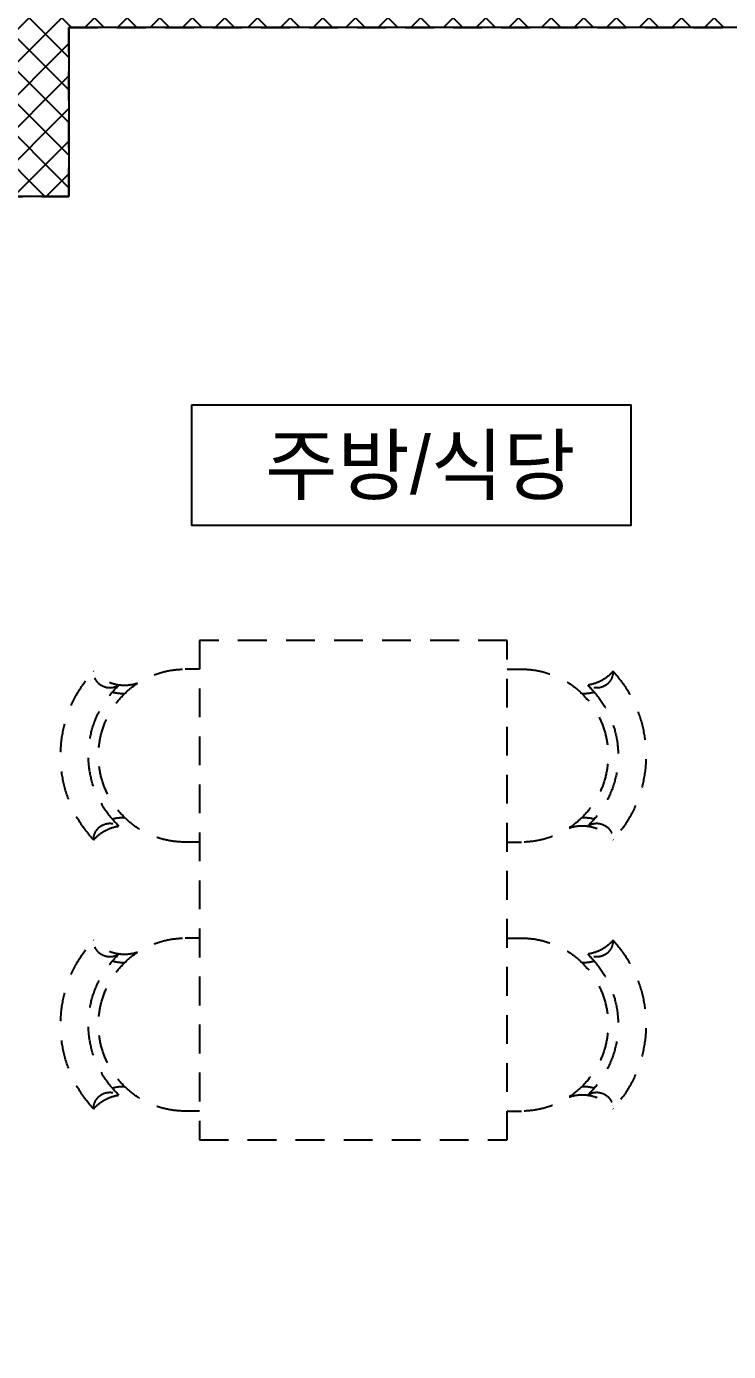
# Model space of a CAD drawing. Header units: millimetres. Extents: x -24416 to 92204, y -190080 to 23760.
# Drawn here: x 10133 to 11959, y -144708 to -141260 of the extents above; entities that cross this region are included whole.
import ezdxf
from ezdxf.enums import TextEntityAlignment as Align

# ---------------------------------------------------------------- set-up
doc = ezdxf.new("R2010")
doc.units = ezdxf.units.MM
doc.header["$LTSCALE"] = 50
for name, pattern in [('AUDIT_D_220706163347-0', [0]), ('CEN', [62, 60, -1, 0, -1]), ('HD', [2.5, 1.5, -1]), ('HID', [2.5, 1.5, -1])]:
    doc.linetypes.add(name, pattern=pattern)
doc.layers.add('AA-CEN', color=1, linetype='CEN', plot=False)
for name, color, linetype in [('AA-단열-바닥-욕실', 30, 'Continuous'), ('dan1', 7, 'HID'), ('FUR_가구', 8, 'HD'), ('HAT', 9, 'Continuous'), ('실명', 3, 'AUDIT_D_220706163347-0'), ('실명박스', 7, 'AUDIT_D_220706163347-0')]:
    doc.layers.add(name, color=color, linetype=linetype)
doc.styles.add('HAUD01', font='Dotum.ttf')

# ---------------------------------------------------------------- blocks, each defined once
blk = doc.blocks.new('식탁-1300x800')
at = {"layer": 'FUR_가구'}
for p, q in [((75, 800), (75, 837.8)), ((525, 800), (525, 837.8)), ((775, 800), (775, 837.8)), ((1225, 800), (1225, 837.8)), ((75, 0), (75, -37.8)), ((525, 0), (525, -37.8)), ((775, 0), (775, -37.8)), ((1225, 0), (1225, -37.8))]:
    blk.add_line(p, q, dxfattribs=at)
blk.add_lwpolyline([(0, 800), (1300, 800), (1300, 0), (0, 0)], close=True, dxfattribs=at)
for centre, radius, start, end in [((300, 837.8), 323.6, 47.307, 132.693), ((1000, 837.8), 323.6, 47.307, 132.693), ((81.5, 1033.2), 42.4, 325.904, 91.1712), ((11.9, 995.4), 105.6, 341.0855, 49.4454), ((300, 837.8), 251.2, 43.0982, 136.9019), ((518.5, 1033.2), 42.4, 88.8288, 214.096), ((588.1, 995.4), 105.6, 130.5546, 198.9145), ((781.5, 1033.2), 42.4, 325.904, 91.1712), ((711.9, 995.4), 105.6, 341.0855, 49.4454), ((1000, 837.8), 251.2, 43.0981, 136.9018), ((1218.5, 1033.2), 42.4, 88.8288, 214.096), ((1288.1, 995.4), 105.6, 130.5546, 198.9145), ((300, 837.8), 225, 0, 180), ((1000, 837.8), 225, 360, 180), ((11.9, 995.4), 127.4, 359.9704, 14.5481), ((588.1, 995.4), 127.4, 165.452, 180.0296), ((711.9, 995.4), 127.4, 359.9704, 14.548), ((1288.1, 995.4), 127.4, 165.4519, 180.0296), ((300, -37.8), 225, 180, 360), ((1000, -37.8), 225, 180, 0), ((11.9, -195.4), 105.6, 310.5546, 18.9145), ((588.1, -195.4), 105.6, 161.0855, 229.4454), ((711.9, -195.4), 105.6, 310.5546, 18.9145), ((1288.1, -195.4), 105.6, 161.0855, 229.4454), ((11.9, -195.4), 127.4, 345.4519, 0.0296), ((588.1, -195.4), 127.4, 179.9704, 194.548), ((711.9, -195.4), 127.4, 345.452, 0.0296), ((1288.1, -195.4), 127.4, 179.9704, 194.5481), ((81.5, -233.2), 42.4, 268.8288, 34.096), ((300, -37.8), 251.2, 223.0981, 316.9018), ((518.5, -233.2), 42.4, 145.904, 271.1712), ((781.5, -233.2), 42.4, 268.8288, 34.096), ((1000, -37.8), 251.2, 223.0982, 316.9019), ((1218.5, -233.2), 42.4, 145.904, 271.1712), ((300, -37.8), 323.6, 227.307, 312.693), ((1000, -37.8), 323.6, 227.307, 312.693)]:
    blk.add_arc(centre, radius, start, end, dxfattribs=at)
blk = doc.blocks.new('U-131A(기본)', base_point=(-95320.8, -158830.5))
at = {"layer": 'dan1'}
blk.add_lwpolyline([(-91375.8, -151150.5), (-90305.8, -151150.5), (-90305.8, -150710.5), (-87465.8, -150710.5), (-87465.8, -152255.5), (-87155.8, -152255.5)], dxfattribs=at)
at = {"layer": 'FUR_가구', "xscale": -1, "rotation": 90}
blk.add_blockref('식탁-1300x800', (-89165.8, -152305.5), dxfattribs=at)
blk = doc.blocks.new('A$C415C5DAF')
at = {"layer": '실명박스'}
blk.add_lwpolyline([(-1922.9, -160622.6), (-1922.9, -160935.1), (-779.2, -160935.1), (-779.2, -160622.6)], close=True, dxfattribs=at)
at = {"layer": '실명', "style": 'HAUD01'}
blk.add_text('주방/식당', height=150, dxfattribs=at).set_placement((-1327.9, -160776.6), align=Align.MIDDLE)
blk = doc.blocks.new('A$C1CAF0AFA')
at = {"layer": 'HAT'}
h = blk.add_hatch(dxfattribs=at)
h.set_pattern_fill('_USER', color=5, scale=60, angle=45, double=1, pattern_type=0)
h.set_pattern_definition([(45, (0, 5940), (-42.426407, 42.426407), []), (135, (0, 5940), (-42.426407, -42.426407), [])])
h.paths.add_polyline_path([(19983, -169307.4), (16793, -169307.4), (16793, -171627.4), (8993, -171627.4), (8993, -171452.4), (5353, -171452.4), (5353, -171002.4), (8973, -171002.4), (8973, -171292.4), (9173, -171292.4), (9173, -171002.4), (9623, -171002.4), (9623, -171177.4), (13693, -171177.4), (13693, -171467.4), (13893, -171467.4), (13893, -171177.4), (16343, -171177.4), (16343, -168857.4), (20433, -168857.4), (20433, -171177.4), (25823, -171177.4), (25823, -171467.4), (26023, -171467.4), (26023, -171177.4), (30093, -171177.4), (30093, -165022.4), (26633, -165022.4), (26633, -166567.4), (26323, -166567.4), (26323, -166244.9), (26123, -166244.9), (26123, -166567.4), (19983, -166567.4), (19983, -166117.4), (26183, -166117.4), (26183, -164572.4), (30543, -164572.4), (30543, -171627.4), (19983, -171627.4)])
h.paths.add_polyline_path([(5353, -165462.4), (5353, -165012.4), (9793, -165012.4), (9793, -164572.4), (13533, -164572.4), (13533, -166117.4), (16263, -166117.4), (16263, -165967.4), (17653, -165967.4), (17663, -165967.4), (17663, -166117.4), (19733, -166117.4), (19733, -166567.4), (13593, -166567.4), (13593, -166244.9), (13393, -166244.9), (13393, -166567.4), (13083, -166567.4), (13083, -165022.4), (10243, -165022.4), (10243, -165462.4), (9173, -165462.4), (9173, -165172.4), (8973, -165172.4), (8973, -165462.4)])
at = {"layer": 'AA-CEN', "color": 4}
blk.add_lwpolyline([(13083, -165022.4), (10243, -165022.4), (10243, -165462.4), (9173, -165462.4), (9173, -165172.4), (8973, -165172.4), (8973, -165462.4), (5353, -165462.4), (5353, -165012.4), (9793, -165012.4), (9793, -164572.4), (13533, -164572.4)], dxfattribs=at)

msp = doc.modelspace()

# ---------------------------------------------------------------- block references
msp.add_blockref('U-131A(기본)', (5228, -149382.4))
at = {"layer": 'AA-단열-바닥-욕실'}
msp.add_blockref('A$C1CAF0AFA', (0, 23760), dxfattribs=at)
at = {"layer": '실명박스'}
msp.add_blockref('A$C415C5DAF', (12485.4, 18377.1), dxfattribs=at)

doc.saveas('drawing.dxf')
